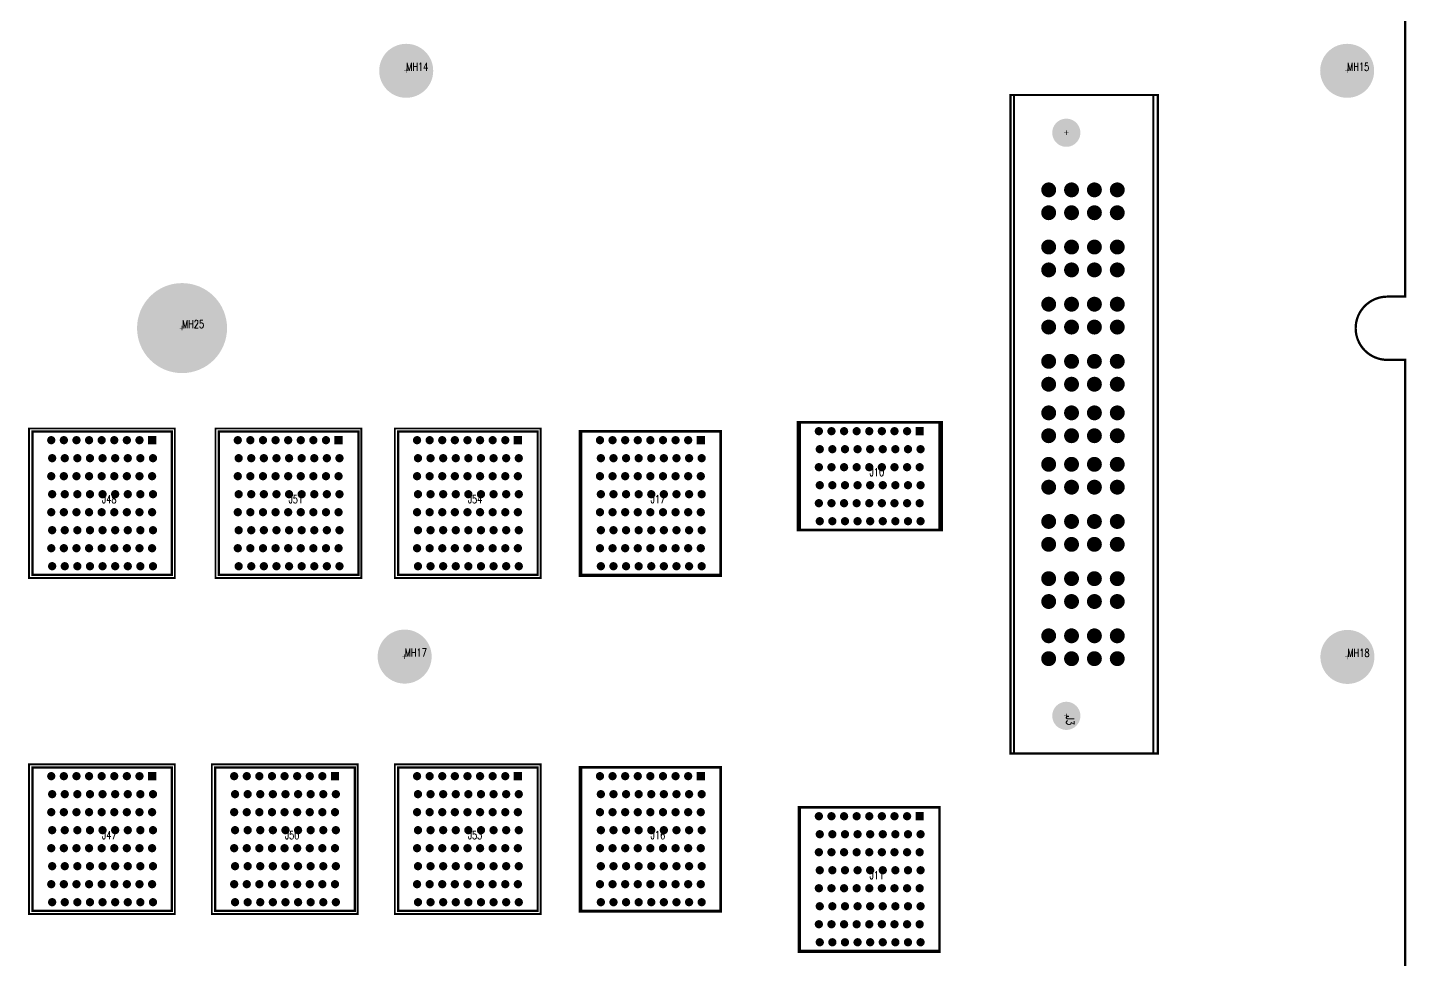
# Model space of a CAD drawing. Extents: x -132 to 432, y -117 to 280.
# Drawn here: x 278.7 to 431.9, y 99.3 to 202.9 of the extents above; entities that cross this region are included whole.
import ezdxf

# ---------------------------------------------------------------- set-up
doc = ezdxf.new("R2010")
doc.units = 0
for name, color, linetype in [('BOARD_OUTLINE_00', 2, 'CONTINUOUS'), ('DRIL_PLTE_THRU_01', 16, 'CONTINUOUS'), ('DRIL_PLTE_THRU_02', 146, 'CONTINUOUS'), ('DRIL_PLTE_THRU_03', 56, 'CONTINUOUS'), ('DRIL_PLTE_THRU_04', 216, 'CONTINUOUS'), ('DRIL_PLTE_THRU_05', 34, 'CONTINUOUS'), ('DRIL_PLTE_THRU_06', 96, 'CONTINUOUS'), ('DRIL_PLTE_THRU_07', 171, 'CONTINUOUS'), ('DRIL_PLTE_THRU_08', 176, 'CONTINUOUS'), ('DRIL_SYMBOL', 2, 'CONTINUOUS'), ('PADS_BOT', 5, 'CONTINUOUS'), ('PADS_INNER', 1, 'CONTINUOUS'), ('PADS_TOP', 1, 'CONTINUOUS'), ('PART_NAME_01', 1, 'CONTINUOUS'), ('PART_TOP_2DLINE_26', 5, 'CONTINUOUS'), ('PART_TOP_2DLINE_27', 5, 'CONTINUOUS')]:
    doc.layers.add(name, color=color, linetype=linetype)
doc.styles.add('W0$127', font='simplex', dxfattribs={"width": 0.75})

# ---------------------------------------------------------------- blocks, each defined once
blk = doc.blocks.new('BOARD_30802')
at = {"layer": 'BOARD_OUTLINE_00', "const_width": 0.254}
blk.add_lwpolyline([(0, 0), (431.8, 0), (431.8, 55.96999), (429.8, 55.96999, -1), (429.8, 62.96999), (431.8, 62.96999), (431.8, 165.94328), (429.79848, 165.94328, -1), (429.79848, 172.96638), (431.8, 172.96638), (431.8, 279.4), (419.4, 279.4), (419.40226, 279.39, -1), (412.4, 279.39), (412.4, 279.4), (299.4, 279.4), (299.4, 279.399, -1), (292.4, 279.399), (292.4, 279.4), (139.4, 279.4, -1)], format="xyb", dxfattribs=at)
blk = doc.blocks.new('SMOOTH_0$254')
at = {"const_width": 0.127}
blk.add_lwpolyline([(-0.0635, 0, 1), (0.0635, 0, 1)], format="xyb", close=True, dxfattribs=at)
blk = doc.blocks.new('PART_BODY_TOP_9')
at = {"layer": 'PART_TOP_2DLINE_26', "const_width": 0.254}
for points in [[(-8.0518, 7.874), (8.001, 7.874), (8.001, -7.7724), (-8.0518, -7.7724)], [(-7.95, -7.75), (7.95, -7.75), (7.95, 7.75), (-7.95, 7.75)]]:
    blk.add_lwpolyline(points, close=True, dxfattribs=at)
at = {"layer": 'PART_TOP_2DLINE_26'}
for p in [(-8.0518, 7.874), (-7.95, 7.75), (7.95, 7.75), (8.001, 7.874), (-8.0518, -7.7724), (-7.95, -7.75), (7.95, -7.75), (8.001, -7.7724)]:
    blk.add_blockref('SMOOTH_0$254', p, dxfattribs=at)
blk = doc.blocks.new('DRIL_SYMBOL_0$50038')
at = {"layer": 'DRIL_SYMBOL', "const_width": 0.0508}
for points in [[(-0.254, 0), (0.254, 0)], [(0, -0.254), (0, 0.254)]]:
    blk.add_lwpolyline(points, dxfattribs=at)
blk = doc.blocks.new('DRIL_HOLE_0$50038')
at = {"const_width": 0.25}
blk.add_lwpolyline([(-0.13, 0, 1), (0.13, 0, 1)], format="xyb", close=True, dxfattribs=at)
blk.add_blockref('DRIL_SYMBOL_0$50038', (0, 0))
blk = doc.blocks.new('PAD_8')
at = {"const_width": 0.4572}
blk.add_lwpolyline([(0, -0.2286, 1), (0, 0.2286, 1)], format="xyb", close=True, dxfattribs=at)
blk = doc.blocks.new('STK_TOP_163')
at = {"layer": 'DRIL_PLTE_THRU_01'}
blk.add_blockref('DRIL_HOLE_0$50038', (0, 0), dxfattribs=at)
at = {"layer": 'DRIL_PLTE_THRU_02'}
blk.add_blockref('DRIL_HOLE_0$50038', (0, 0), dxfattribs=at)
at = {"layer": 'DRIL_PLTE_THRU_03'}
blk.add_blockref('DRIL_HOLE_0$50038', (0, 0), dxfattribs=at)
at = {"layer": 'DRIL_PLTE_THRU_04'}
blk.add_blockref('DRIL_HOLE_0$50038', (0, 0), dxfattribs=at)
at = {"layer": 'DRIL_PLTE_THRU_05'}
blk.add_blockref('DRIL_HOLE_0$50038', (0, 0), dxfattribs=at)
at = {"layer": 'DRIL_PLTE_THRU_06'}
blk.add_blockref('DRIL_HOLE_0$50038', (0, 0), dxfattribs=at)
at = {"layer": 'DRIL_PLTE_THRU_07'}
blk.add_blockref('DRIL_HOLE_0$50038', (0, 0), dxfattribs=at)
at = {"layer": 'DRIL_PLTE_THRU_08'}
blk.add_blockref('DRIL_HOLE_0$50038', (0, 0), dxfattribs=at)
at = {"layer": 'PADS_BOT'}
blk.add_blockref('PAD_8', (0, 0), dxfattribs=at)
at = {"layer": 'PADS_INNER'}
blk.add_blockref('PAD_8', (0, 0), dxfattribs=at)
at = {"layer": 'PADS_TOP'}
blk.add_blockref('PAD_8', (0, 0), dxfattribs=at)
blk = doc.blocks.new('PAD_10')
at = {"const_width": 0.9144}
blk.add_lwpolyline([(-0.4572, 0), (0.4572, 0)], dxfattribs=at)
blk = doc.blocks.new('STK_TOP_164')
at = {"layer": 'DRIL_PLTE_THRU_01'}
blk.add_blockref('DRIL_HOLE_0$50038', (0, 0), dxfattribs=at)
at = {"layer": 'DRIL_PLTE_THRU_02'}
blk.add_blockref('DRIL_HOLE_0$50038', (0, 0), dxfattribs=at)
at = {"layer": 'DRIL_PLTE_THRU_03'}
blk.add_blockref('DRIL_HOLE_0$50038', (0, 0), dxfattribs=at)
at = {"layer": 'DRIL_PLTE_THRU_04'}
blk.add_blockref('DRIL_HOLE_0$50038', (0, 0), dxfattribs=at)
at = {"layer": 'DRIL_PLTE_THRU_05'}
blk.add_blockref('DRIL_HOLE_0$50038', (0, 0), dxfattribs=at)
at = {"layer": 'DRIL_PLTE_THRU_06'}
blk.add_blockref('DRIL_HOLE_0$50038', (0, 0), dxfattribs=at)
at = {"layer": 'DRIL_PLTE_THRU_07'}
blk.add_blockref('DRIL_HOLE_0$50038', (0, 0), dxfattribs=at)
at = {"layer": 'DRIL_PLTE_THRU_08'}
blk.add_blockref('DRIL_HOLE_0$50038', (0, 0), dxfattribs=at)
at = {"layer": 'PADS_BOT'}
blk.add_blockref('PAD_10', (0, 0), dxfattribs=at)
at = {"layer": 'PADS_INNER'}
blk.add_blockref('PAD_10', (0, 0), dxfattribs=at)
at = {"layer": 'PADS_TOP'}
blk.add_blockref('PAD_10', (0, 0), dxfattribs=at)
blk = doc.blocks.new('SYM_TOP_11')
for name, p in [('PART_BODY_TOP_9', (0, 0)), ('STK_TOP_163', (-7, 5.55)), ('STK_TOP_163', (-7, 4.15)), ('STK_TOP_163', (-5, 5.65)), ('STK_TOP_163', (-5, 4.25)), ('STK_TOP_163', (-3, 5.55)), ('STK_TOP_163', (-3, 4.15)), ('STK_TOP_163', (-1, 5.65)), ('STK_TOP_163', (-1, 4.25)), ('STK_TOP_163', (1, 5.55)), ('STK_TOP_163', (1, 4.15)), ('STK_TOP_163', (3, 5.65)), ('STK_TOP_163', (3, 4.25)), ('STK_TOP_163', (5, 5.55)), ('STK_TOP_163', (5, 4.15)), ('STK_TOP_163', (7, 5.65)), ('STK_TOP_163', (7, 4.25)), ('STK_TOP_163', (-7, 2.75)), ('STK_TOP_163', (-5, 2.85)), ('STK_TOP_163', (-3, 2.75)), ('STK_TOP_163', (-1, 2.85)), ('STK_TOP_163', (1, 2.75)), ('STK_TOP_163', (3, 2.85)), ('STK_TOP_163', (5, 2.75)), ('STK_TOP_163', (7, 2.85)), ('STK_TOP_163', (-7, 1.35)), ('STK_TOP_163', (-5, 1.45)), ('STK_TOP_163', (-3, 1.35)), ('STK_TOP_163', (-1, 1.45)), ('STK_TOP_163', (1, 1.35)), ('STK_TOP_163', (3, 1.45)), ('STK_TOP_163', (5, 1.35)), ('STK_TOP_163', (7, 1.45)), ('STK_TOP_163', (-7, -0.05)), ('STK_TOP_163', (-5, 0.05)), ('STK_TOP_163', (-3, -0.05)), ('STK_TOP_163', (-1, 0.05)), ('STK_TOP_163', (1, -0.05)), ('STK_TOP_163', (3, 0.05)), ('STK_TOP_163', (5, -0.05)), ('STK_TOP_163', (7, 0.05)), ('STK_TOP_163', (-7, -1.45)), ('STK_TOP_163', (-5, -1.35)), ('STK_TOP_163', (-3, -1.45)), ('STK_TOP_163', (-1, -1.35)), ('STK_TOP_163', (1, -1.45)), ('STK_TOP_163', (3, -1.35)), ('STK_TOP_163', (5, -1.45)), ('STK_TOP_163', (7, -1.35)), ('STK_TOP_163', (-7, -2.85)), ('STK_TOP_163', (-5, -2.75)), ('STK_TOP_163', (-3, -2.85)), ('STK_TOP_163', (-1, -2.75)), ('STK_TOP_163', (1, -2.85)), ('STK_TOP_163', (3, -2.75)), ('STK_TOP_163', (5, -2.85)), ('STK_TOP_163', (7, -2.75)), ('STK_TOP_163', (-7, -4.25)), ('STK_TOP_163', (-5, -4.15)), ('STK_TOP_163', (-3, -4.25)), ('STK_TOP_163', (-1, -4.15)), ('STK_TOP_163', (1, -4.25)), ('STK_TOP_163', (3, -4.15)), ('STK_TOP_163', (5, -4.25)), ('STK_TOP_163', (7, -4.15)), ('STK_TOP_163', (-7, -5.65)), ('STK_TOP_163', (-5, -5.55)), ('STK_TOP_163', (-3, -5.65)), ('STK_TOP_163', (-1, -5.55)), ('STK_TOP_163', (1, -5.65)), ('STK_TOP_163', (3, -5.55)), ('STK_TOP_163', (5, -5.65)), ('STK_TOP_164', (7, -5.55))]:
    blk.add_blockref(name, p)
blk = doc.blocks.new('PART_TOP_55')
blk.add_blockref('SYM_TOP_11', (0, 0))
at = {"layer": 'PART_NAME_01', "style": 'W0$127', "width": 0.75}
blk.add_text('J11', height=0.889, rotation=270, dxfattribs=at).set_placement((0, 0))
blk = doc.blocks.new('PART_BODY_TOP_10')
at = {"layer": 'PART_TOP_2DLINE_26', "const_width": 0.254}
blk.add_lwpolyline([(-6, 8), (6, 8), (6, -8), (-6, -8)], close=True, dxfattribs=at)
at = {"layer": 'PART_TOP_2DLINE_27', "const_width": 0.254}
blk.add_lwpolyline([(-5.95, -7.75), (5.95, -7.75), (5.95, 7.75), (-5.95, 7.75)], close=True, dxfattribs=at)
at = {"layer": 'PART_TOP_2DLINE_26'}
for p in [(-6, 8), (6, 8), (-6, -8), (6, -8)]:
    blk.add_blockref('SMOOTH_0$254', p, dxfattribs=at)
at = {"layer": 'PART_TOP_2DLINE_27'}
for p in [(-5.95, 7.75), (5.95, 7.75), (-5.95, -7.75), (5.95, -7.75)]:
    blk.add_blockref('SMOOTH_0$254', p, dxfattribs=at)
blk = doc.blocks.new('DRIL_SYMBOL_0$59944')
at = {"layer": 'DRIL_SYMBOL', "const_width": 0.0508}
for points in [[(-0.254, 0), (0.254, 0)], [(0, -0.254), (0, 0.254)]]:
    blk.add_lwpolyline(points, dxfattribs=at)
blk = doc.blocks.new('DRIL_HOLE_0$59944')
at = {"const_width": 0.29972}
blk.add_lwpolyline([(-0.14986, 0, 1), (0.14986, 0, 1)], format="xyb", close=True, dxfattribs=at)
blk.add_blockref('DRIL_SYMBOL_0$59944', (0, 0))
blk = doc.blocks.new('STK_TOP_169')
at = {"layer": 'DRIL_PLTE_THRU_01'}
blk.add_blockref('DRIL_HOLE_0$59944', (0, 0), dxfattribs=at)
at = {"layer": 'DRIL_PLTE_THRU_02'}
blk.add_blockref('DRIL_HOLE_0$59944', (0, 0), dxfattribs=at)
at = {"layer": 'DRIL_PLTE_THRU_03'}
blk.add_blockref('DRIL_HOLE_0$59944', (0, 0), dxfattribs=at)
at = {"layer": 'DRIL_PLTE_THRU_04'}
blk.add_blockref('DRIL_HOLE_0$59944', (0, 0), dxfattribs=at)
at = {"layer": 'DRIL_PLTE_THRU_05'}
blk.add_blockref('DRIL_HOLE_0$59944', (0, 0), dxfattribs=at)
at = {"layer": 'DRIL_PLTE_THRU_06'}
blk.add_blockref('DRIL_HOLE_0$59944', (0, 0), dxfattribs=at)
at = {"layer": 'DRIL_PLTE_THRU_07'}
blk.add_blockref('DRIL_HOLE_0$59944', (0, 0), dxfattribs=at)
at = {"layer": 'DRIL_PLTE_THRU_08'}
blk.add_blockref('DRIL_HOLE_0$59944', (0, 0), dxfattribs=at)
at = {"layer": 'PADS_BOT'}
blk.add_blockref('PAD_8', (0, 0), dxfattribs=at)
at = {"layer": 'PADS_INNER'}
blk.add_blockref('PAD_8', (0, 0), dxfattribs=at)
at = {"layer": 'PADS_TOP'}
blk.add_blockref('PAD_8', (0, 0), dxfattribs=at)
blk = doc.blocks.new('STK_TOP_170')
at = {"layer": 'DRIL_PLTE_THRU_01'}
blk.add_blockref('DRIL_HOLE_0$59944', (0, 0), dxfattribs=at)
at = {"layer": 'DRIL_PLTE_THRU_02'}
blk.add_blockref('DRIL_HOLE_0$59944', (0, 0), dxfattribs=at)
at = {"layer": 'DRIL_PLTE_THRU_03'}
blk.add_blockref('DRIL_HOLE_0$59944', (0, 0), dxfattribs=at)
at = {"layer": 'DRIL_PLTE_THRU_04'}
blk.add_blockref('DRIL_HOLE_0$59944', (0, 0), dxfattribs=at)
at = {"layer": 'DRIL_PLTE_THRU_05'}
blk.add_blockref('DRIL_HOLE_0$59944', (0, 0), dxfattribs=at)
at = {"layer": 'DRIL_PLTE_THRU_06'}
blk.add_blockref('DRIL_HOLE_0$59944', (0, 0), dxfattribs=at)
at = {"layer": 'DRIL_PLTE_THRU_07'}
blk.add_blockref('DRIL_HOLE_0$59944', (0, 0), dxfattribs=at)
at = {"layer": 'DRIL_PLTE_THRU_08'}
blk.add_blockref('DRIL_HOLE_0$59944', (0, 0), dxfattribs=at)
at = {"layer": 'PADS_BOT'}
blk.add_blockref('PAD_8', (0, 0), dxfattribs=at)
at = {"layer": 'PADS_INNER'}
blk.add_blockref('PAD_10', (0, 0), dxfattribs=at)
at = {"layer": 'PADS_TOP'}
blk.add_blockref('PAD_10', (0, 0), dxfattribs=at)
blk = doc.blocks.new('SYM_TOP_12')
for name, p in [('PART_BODY_TOP_10', (0, 0)), ('STK_TOP_169', (-5, 5.55)), ('STK_TOP_169', (-5, 4.15)), ('STK_TOP_169', (-3, 5.65)), ('STK_TOP_169', (-3, 4.25)), ('STK_TOP_169', (-1, 5.55)), ('STK_TOP_169', (-1, 4.15)), ('STK_TOP_169', (1, 5.65)), ('STK_TOP_169', (1, 4.25)), ('STK_TOP_169', (3, 5.55)), ('STK_TOP_169', (3, 4.15)), ('STK_TOP_169', (5, 5.65)), ('STK_TOP_169', (5, 4.25)), ('STK_TOP_169', (-5, 2.75)), ('STK_TOP_169', (-3, 2.85)), ('STK_TOP_169', (-1, 2.75)), ('STK_TOP_169', (1, 2.85)), ('STK_TOP_169', (3, 2.75)), ('STK_TOP_169', (5, 2.85)), ('STK_TOP_169', (-5, 1.35)), ('STK_TOP_169', (-3, 1.45)), ('STK_TOP_169', (-1, 1.35)), ('STK_TOP_169', (1, 1.45)), ('STK_TOP_169', (3, 1.35)), ('STK_TOP_169', (5, 1.45)), ('STK_TOP_169', (-5, -0.05)), ('STK_TOP_169', (-3, 0.05)), ('STK_TOP_169', (-1, -0.05)), ('STK_TOP_169', (1, 0.05)), ('STK_TOP_169', (3, -0.05)), ('STK_TOP_169', (5, 0.05)), ('STK_TOP_169', (-5, -1.45)), ('STK_TOP_169', (-3, -1.35)), ('STK_TOP_169', (-1, -1.45)), ('STK_TOP_169', (1, -1.35)), ('STK_TOP_169', (3, -1.45)), ('STK_TOP_169', (5, -1.35)), ('STK_TOP_169', (-5, -2.85)), ('STK_TOP_169', (-3, -2.75)), ('STK_TOP_169', (-1, -2.85)), ('STK_TOP_169', (1, -2.75)), ('STK_TOP_169', (3, -2.85)), ('STK_TOP_169', (5, -2.75)), ('STK_TOP_169', (-5, -4.25)), ('STK_TOP_169', (-3, -4.15)), ('STK_TOP_169', (-1, -4.25)), ('STK_TOP_169', (1, -4.15)), ('STK_TOP_169', (3, -4.25)), ('STK_TOP_169', (5, -4.15)), ('STK_TOP_169', (-5, -5.65)), ('STK_TOP_169', (-3, -5.55)), ('STK_TOP_169', (-1, -5.65)), ('STK_TOP_169', (1, -5.55)), ('STK_TOP_169', (3, -5.65)), ('STK_TOP_170', (5, -5.55))]:
    blk.add_blockref(name, p)
blk = doc.blocks.new('PART_TOP_57')
blk.add_blockref('SYM_TOP_12', (0, 0))
at = {"layer": 'PART_NAME_01', "style": 'W0$127', "width": 0.75}
blk.add_text('J10', height=0.889, rotation=270, dxfattribs=at).set_placement((0, 0))
blk = doc.blocks.new('PART_TOP_73')
blk.add_blockref('SYM_TOP_11', (0, 0))
at = {"layer": 'PART_NAME_01', "style": 'W0$127', "width": 0.75}
blk.add_text('J16', height=0.889, rotation=270, dxfattribs=at).set_placement((0, 0))
blk = doc.blocks.new('PART_TOP_74')
blk.add_blockref('SYM_TOP_11', (0, 0))
at = {"layer": 'PART_NAME_01', "style": 'W0$127', "width": 0.75}
blk.add_text('J17', height=0.889, rotation=270, dxfattribs=at).set_placement((0, 0))
blk = doc.blocks.new('SMOOTH_0$2032')
at = {"const_width": 0.1016}
blk.add_lwpolyline([(-0.0508, 0, 1), (0.0508, 0, 1)], format="xyb", close=True, dxfattribs=at)
blk = doc.blocks.new('PART_BODY_TOP_12')
at = {"layer": 'PART_TOP_2DLINE_26', "const_width": 0.2032}
blk.add_lwpolyline([(-8.3058, 8.128), (8.3058, 8.128), (8.3058, -8.0772), (-8.3058, -8.0772)], close=True, dxfattribs=at)
at = {"layer": 'PART_TOP_2DLINE_27', "const_width": 0.254}
blk.add_lwpolyline([(-7.95, -7.75), (7.95, -7.75), (7.95, 7.75), (-7.95, 7.75)], close=True, dxfattribs=at)
at = {"layer": 'PART_TOP_2DLINE_26'}
for p in [(-8.3058, 8.128), (8.3058, 8.128), (-8.3058, -8.0772), (8.3058, -8.0772)]:
    blk.add_blockref('SMOOTH_0$2032', p, dxfattribs=at)
at = {"layer": 'PART_TOP_2DLINE_27'}
for p in [(-7.95, 7.75), (7.95, 7.75), (-7.95, -7.75), (7.95, -7.75)]:
    blk.add_blockref('SMOOTH_0$254', p, dxfattribs=at)
blk = doc.blocks.new('STK_TOP_172')
at = {"layer": 'DRIL_PLTE_THRU_01'}
blk.add_blockref('DRIL_HOLE_0$59944', (0, 0), dxfattribs=at)
at = {"layer": 'DRIL_PLTE_THRU_02'}
blk.add_blockref('DRIL_HOLE_0$59944', (0, 0), dxfattribs=at)
at = {"layer": 'DRIL_PLTE_THRU_03'}
blk.add_blockref('DRIL_HOLE_0$59944', (0, 0), dxfattribs=at)
at = {"layer": 'DRIL_PLTE_THRU_04'}
blk.add_blockref('DRIL_HOLE_0$59944', (0, 0), dxfattribs=at)
at = {"layer": 'DRIL_PLTE_THRU_05'}
blk.add_blockref('DRIL_HOLE_0$59944', (0, 0), dxfattribs=at)
at = {"layer": 'DRIL_PLTE_THRU_06'}
blk.add_blockref('DRIL_HOLE_0$59944', (0, 0), dxfattribs=at)
at = {"layer": 'DRIL_PLTE_THRU_07'}
blk.add_blockref('DRIL_HOLE_0$59944', (0, 0), dxfattribs=at)
at = {"layer": 'DRIL_PLTE_THRU_08'}
blk.add_blockref('DRIL_HOLE_0$59944', (0, 0), dxfattribs=at)
at = {"layer": 'PADS_BOT'}
blk.add_blockref('PAD_8', (0, 0), dxfattribs=at)
at = {"layer": 'PADS_INNER'}
blk.add_blockref('PAD_8', (0, 0), dxfattribs=at)
at = {"layer": 'PADS_TOP'}
blk.add_blockref('PAD_10', (0, 0), dxfattribs=at)
blk = doc.blocks.new('SYM_TOP_14')
for name, p in [('PART_BODY_TOP_12', (0, 0)), ('STK_TOP_169', (-7, 5.55)), ('STK_TOP_169', (-7, 4.15)), ('STK_TOP_169', (-5, 5.65)), ('STK_TOP_169', (-5, 4.25)), ('STK_TOP_169', (-3, 5.55)), ('STK_TOP_169', (-3, 4.15)), ('STK_TOP_169', (-1, 5.65)), ('STK_TOP_169', (-1, 4.25)), ('STK_TOP_169', (1, 5.55)), ('STK_TOP_169', (1, 4.15)), ('STK_TOP_169', (3, 5.65)), ('STK_TOP_169', (3, 4.25)), ('STK_TOP_169', (5, 5.55)), ('STK_TOP_169', (5, 4.15)), ('STK_TOP_169', (7, 5.65)), ('STK_TOP_169', (7, 4.25)), ('STK_TOP_169', (-7, 2.75)), ('STK_TOP_169', (-5, 2.85)), ('STK_TOP_169', (-3, 2.75)), ('STK_TOP_169', (-1, 2.85)), ('STK_TOP_169', (1, 2.75)), ('STK_TOP_169', (3, 2.85)), ('STK_TOP_169', (5, 2.75)), ('STK_TOP_169', (7, 2.85)), ('STK_TOP_169', (-7, 1.35)), ('STK_TOP_169', (-5, 1.45)), ('STK_TOP_169', (-3, 1.35)), ('STK_TOP_169', (-1, 1.45)), ('STK_TOP_169', (1, 1.35)), ('STK_TOP_169', (3, 1.45)), ('STK_TOP_169', (5, 1.35)), ('STK_TOP_169', (7, 1.45)), ('STK_TOP_169', (-7, -0.05)), ('STK_TOP_169', (-5, 0.05)), ('STK_TOP_169', (-3, -0.05)), ('STK_TOP_169', (-1, 0.05)), ('STK_TOP_169', (1, -0.05)), ('STK_TOP_169', (3, 0.05)), ('STK_TOP_169', (5, -0.05)), ('STK_TOP_169', (7, 0.05)), ('STK_TOP_169', (-7, -1.45)), ('STK_TOP_169', (-5, -1.35)), ('STK_TOP_169', (-3, -1.45)), ('STK_TOP_169', (-1, -1.35)), ('STK_TOP_169', (1, -1.45)), ('STK_TOP_169', (3, -1.35)), ('STK_TOP_169', (5, -1.45)), ('STK_TOP_169', (7, -1.35)), ('STK_TOP_169', (-7, -2.85)), ('STK_TOP_169', (-5, -2.75)), ('STK_TOP_169', (-3, -2.85)), ('STK_TOP_169', (-1, -2.75)), ('STK_TOP_169', (1, -2.85)), ('STK_TOP_169', (3, -2.75)), ('STK_TOP_169', (5, -2.85)), ('STK_TOP_169', (7, -2.75)), ('STK_TOP_169', (-7, -4.25)), ('STK_TOP_169', (-5, -4.15)), ('STK_TOP_169', (-3, -4.25)), ('STK_TOP_169', (-1, -4.15)), ('STK_TOP_169', (1, -4.25)), ('STK_TOP_169', (3, -4.15)), ('STK_TOP_169', (5, -4.25)), ('STK_TOP_169', (7, -4.15)), ('STK_TOP_169', (-7, -5.65)), ('STK_TOP_169', (-5, -5.55)), ('STK_TOP_169', (-3, -5.65)), ('STK_TOP_169', (-1, -5.55)), ('STK_TOP_169', (1, -5.65)), ('STK_TOP_169', (3, -5.55)), ('STK_TOP_169', (5, -5.65)), ('STK_TOP_172', (7, -5.55))]:
    blk.add_blockref(name, p)
blk = doc.blocks.new('PART_TOP_93')
blk.add_blockref('SYM_TOP_14', (0, 0))
at = {"layer": 'PART_NAME_01', "style": 'W0$127', "width": 0.75}
blk.add_text('J47', height=0.889, rotation=270, dxfattribs=at).set_placement((0, 0))
blk = doc.blocks.new('PART_TOP_94')
blk.add_blockref('SYM_TOP_14', (0, 0))
at = {"layer": 'PART_NAME_01', "style": 'W0$127', "width": 0.75}
blk.add_text('J48', height=0.889, rotation=270, dxfattribs=at).set_placement((0, 0))
blk = doc.blocks.new('PART_TOP_95')
blk.add_blockref('SYM_TOP_14', (0, 0))
at = {"layer": 'PART_NAME_01', "style": 'W0$127', "width": 0.75}
blk.add_text('J50', height=0.889, rotation=270, dxfattribs=at).set_placement((0, 0))
blk = doc.blocks.new('PART_TOP_96')
blk.add_blockref('SYM_TOP_14', (0, 0))
at = {"layer": 'PART_NAME_01', "style": 'W0$127', "width": 0.75}
blk.add_text('J51', height=0.889, rotation=270, dxfattribs=at).set_placement((0, 0))
blk = doc.blocks.new('PART_TOP_97')
blk.add_blockref('SYM_TOP_14', (0, 0))
at = {"layer": 'PART_NAME_01', "style": 'W0$127', "width": 0.75}
blk.add_text('J53', height=0.889, rotation=270, dxfattribs=at).set_placement((0, 0))
blk = doc.blocks.new('PART_TOP_98')
blk.add_blockref('SYM_TOP_14', (0, 0))
at = {"layer": 'PART_NAME_01', "style": 'W0$127', "width": 0.75}
blk.add_text('J54', height=0.889, rotation=270, dxfattribs=at).set_placement((0, 0))
blk = doc.blocks.new('PART_BODY_TOP_14')
at = {"layer": 'PART_TOP_2DLINE_26', "const_width": 0.254}
blk.add_lwpolyline([(-68.960746, 10.181336), (4.191254, 10.181336), (4.191254, -6.201664), (-68.960746, -6.201664)], close=True, dxfattribs=at)
at = {"layer": 'PART_TOP_2DLINE_27', "const_width": 0.2032}
blk.add_lwpolyline([(4.191254, -5.820664), (-68.960746, -5.820664), (-68.960746, 9.673336), (4.191254, 9.673336)], close=True, dxfattribs=at)
at = {"layer": 'PART_TOP_2DLINE_26'}
for p in [(-68.960746, 10.181336), (4.191254, 10.181336), (-68.960746, -6.201664), (4.191254, -6.201664)]:
    blk.add_blockref('SMOOTH_0$254', p, dxfattribs=at)
at = {"layer": 'PART_TOP_2DLINE_27'}
for p in [(-68.960746, 9.673336), (4.191254, 9.673336), (-68.960746, -5.820664), (4.191254, -5.820664)]:
    blk.add_blockref('SMOOTH_0$2032', p, dxfattribs=at)
blk = doc.blocks.new('DRIL_SYMBOL_1$01981')
at = {"layer": 'DRIL_SYMBOL', "const_width": 0.0508}
for points in [[(-0.254, 0), (0.254, 0)], [(0, -0.254), (0, 0.254)]]:
    blk.add_lwpolyline(points, dxfattribs=at)
blk = doc.blocks.new('DRIL_HOLE_1$01981')
at = {"const_width": 0.509905}
blk.add_lwpolyline([(-0.254952, 0, 1), (0.254952, 0, 1)], format="xyb", close=True, dxfattribs=at)
blk.add_blockref('DRIL_SYMBOL_1$01981', (0, 0))
blk = doc.blocks.new('PAD_19')
at = {"const_width": 0.827405}
blk.add_lwpolyline([(0, -0.413702, 1), (0, 0.413702, 1)], format="xyb", close=True, dxfattribs=at)
blk = doc.blocks.new('STK_TOP_3')
at = {"layer": 'DRIL_PLTE_THRU_01'}
blk.add_blockref('DRIL_HOLE_1$01981', (0, 0), dxfattribs=at)
at = {"layer": 'DRIL_PLTE_THRU_02'}
blk.add_blockref('DRIL_HOLE_1$01981', (0, 0), dxfattribs=at)
at = {"layer": 'DRIL_PLTE_THRU_03'}
blk.add_blockref('DRIL_HOLE_1$01981', (0, 0), dxfattribs=at)
at = {"layer": 'DRIL_PLTE_THRU_04'}
blk.add_blockref('DRIL_HOLE_1$01981', (0, 0), dxfattribs=at)
at = {"layer": 'DRIL_PLTE_THRU_05'}
blk.add_blockref('DRIL_HOLE_1$01981', (0, 0), dxfattribs=at)
at = {"layer": 'DRIL_PLTE_THRU_06'}
blk.add_blockref('DRIL_HOLE_1$01981', (0, 0), dxfattribs=at)
at = {"layer": 'DRIL_PLTE_THRU_07'}
blk.add_blockref('DRIL_HOLE_1$01981', (0, 0), dxfattribs=at)
at = {"layer": 'DRIL_PLTE_THRU_08'}
blk.add_blockref('DRIL_HOLE_1$01981', (0, 0), dxfattribs=at)
at = {"layer": 'PADS_BOT'}
blk.add_blockref('PAD_19', (0, 0), dxfattribs=at)
at = {"layer": 'PADS_INNER'}
blk.add_blockref('PAD_19', (0, 0), dxfattribs=at)
at = {"layer": 'PADS_TOP'}
blk.add_blockref('PAD_19', (0, 0), dxfattribs=at)
blk = doc.blocks.new('DRIL_SYMBOL_2$489962')
at = {"layer": 'DRIL_SYMBOL', "const_width": 0.0508}
for points in [[(-0.254, 0), (0.254, 0)], [(0, -0.254), (0, 0.254)]]:
    blk.add_lwpolyline(points, dxfattribs=at)
blk = doc.blocks.new('DRIL_HOLE_2$489962')
at = {"const_width": 1.24498}
blk.add_lwpolyline([(-0.62249, 0, 1), (0.62249, 0, 1)], format="xyb", close=True, dxfattribs=at)
blk.add_blockref('DRIL_SYMBOL_2$489962', (0, 0))
blk = doc.blocks.new('PAD_21')
at = {"const_width": 1.56248}
blk.add_lwpolyline([(0, -0.78124, 1), (0, 0.78124, 1)], format="xyb", close=True, dxfattribs=at)
blk = doc.blocks.new('STK_TOP_4')
at = {"layer": 'DRIL_PLTE_THRU_01'}
blk.add_blockref('DRIL_HOLE_2$489962', (0, 0), dxfattribs=at)
at = {"layer": 'DRIL_PLTE_THRU_02'}
blk.add_blockref('DRIL_HOLE_2$489962', (0, 0), dxfattribs=at)
at = {"layer": 'DRIL_PLTE_THRU_03'}
blk.add_blockref('DRIL_HOLE_2$489962', (0, 0), dxfattribs=at)
at = {"layer": 'DRIL_PLTE_THRU_04'}
blk.add_blockref('DRIL_HOLE_2$489962', (0, 0), dxfattribs=at)
at = {"layer": 'DRIL_PLTE_THRU_05'}
blk.add_blockref('DRIL_HOLE_2$489962', (0, 0), dxfattribs=at)
at = {"layer": 'DRIL_PLTE_THRU_06'}
blk.add_blockref('DRIL_HOLE_2$489962', (0, 0), dxfattribs=at)
at = {"layer": 'DRIL_PLTE_THRU_07'}
blk.add_blockref('DRIL_HOLE_2$489962', (0, 0), dxfattribs=at)
at = {"layer": 'DRIL_PLTE_THRU_08'}
blk.add_blockref('DRIL_HOLE_2$489962', (0, 0), dxfattribs=at)
at = {"layer": 'PADS_BOT'}
blk.add_blockref('PAD_21', (0, 0), dxfattribs=at)
at = {"layer": 'PADS_INNER'}
blk.add_blockref('PAD_21', (0, 0), dxfattribs=at)
at = {"layer": 'PADS_TOP'}
blk.add_blockref('PAD_21', (0, 0), dxfattribs=at)
blk = doc.blocks.new('SYM_TOP_16')
for name, p in [('PART_BODY_TOP_14', (0, 0)), ('STK_TOP_3', (-58.424572, 5.660136)), ('STK_TOP_3', (-55.884572, 5.660136)), ('STK_TOP_3', (-52.074572, 5.660136)), ('STK_TOP_3', (-49.534572, 5.660136)), ('STK_TOP_3', (-45.724572, 5.660136)), ('STK_TOP_3', (-43.184572, 5.660136)), ('STK_TOP_3', (-39.374572, 5.660136)), ('STK_TOP_3', (-36.834572, 5.660136)), ('STK_TOP_3', (-33.654746, 5.660136)), ('STK_TOP_3', (-31.114746, 5.660136)), ('STK_TOP_3', (-27.939746, 5.660136)), ('STK_TOP_3', (-25.399746, 5.660136)), ('STK_TOP_3', (-21.589746, 5.660136)), ('STK_TOP_3', (-19.049746, 5.660136)), ('STK_TOP_3', (-15.239746, 5.660136)), ('STK_TOP_3', (-12.699746, 5.660136)), ('STK_TOP_3', (-8.889746, 5.660136)), ('STK_TOP_3', (-6.349746, 5.660136)), ('STK_TOP_3', (-58.424572, 3.120136)), ('STK_TOP_3', (-55.884572, 3.120136)), ('STK_TOP_3', (-52.074572, 3.120136)), ('STK_TOP_3', (-49.534572, 3.120136)), ('STK_TOP_3', (-45.724572, 3.120136)), ('STK_TOP_3', (-43.184572, 3.120136)), ('STK_TOP_3', (-39.374572, 3.120136)), ('STK_TOP_3', (-36.834572, 3.120136)), ('STK_TOP_3', (-33.654746, 3.120136)), ('STK_TOP_3', (-31.114746, 3.120136)), ('STK_TOP_3', (-27.939746, 3.120136)), ('STK_TOP_3', (-25.399746, 3.120136)), ('STK_TOP_3', (-21.589746, 3.120136)), ('STK_TOP_3', (-19.049746, 3.120136)), ('STK_TOP_3', (-15.239746, 3.120136)), ('STK_TOP_3', (-12.699746, 3.120136)), ('STK_TOP_3', (-8.889746, 3.120136)), ('STK_TOP_3', (-6.349746, 3.120136)), ('STK_TOP_4', (-64.769746, 0)), ('STK_TOP_4', (0, 0)), ('STK_TOP_3', (-58.424572, 0.580136)), ('STK_TOP_3', (-55.884572, 0.580136)), ('STK_TOP_3', (-52.074572, 0.580136)), ('STK_TOP_3', (-49.534572, 0.580136)), ('STK_TOP_3', (-45.724572, 0.580136)), ('STK_TOP_3', (-43.184572, 0.580136)), ('STK_TOP_3', (-39.374572, 0.580136)), ('STK_TOP_3', (-36.834572, 0.580136)), ('STK_TOP_3', (-33.654746, 0.580136)), ('STK_TOP_3', (-31.114746, 0.580136)), ('STK_TOP_3', (-27.939746, 0.580136)), ('STK_TOP_3', (-25.399746, 0.580136)), ('STK_TOP_3', (-21.589746, 0.580136)), ('STK_TOP_3', (-19.049746, 0.580136)), ('STK_TOP_3', (-15.239746, 0.580136)), ('STK_TOP_3', (-12.699746, 0.580136)), ('STK_TOP_3', (-8.889746, 0.580136)), ('STK_TOP_3', (-6.349746, 0.580136)), ('STK_TOP_3', (-58.424572, -1.959864)), ('STK_TOP_3', (-55.884572, -1.959864)), ('STK_TOP_3', (-52.074572, -1.959864)), ('STK_TOP_3', (-49.534572, -1.959864)), ('STK_TOP_3', (-45.724572, -1.959864)), ('STK_TOP_3', (-43.184572, -1.959864)), ('STK_TOP_3', (-39.374572, -1.959864)), ('STK_TOP_3', (-36.834572, -1.959864)), ('STK_TOP_3', (-33.654746, -1.959864)), ('STK_TOP_3', (-31.114746, -1.959864)), ('STK_TOP_3', (-27.939746, -1.959864)), ('STK_TOP_3', (-25.399746, -1.959864)), ('STK_TOP_3', (-21.589746, -1.959864)), ('STK_TOP_3', (-19.049746, -1.959864)), ('STK_TOP_3', (-15.239746, -1.959864)), ('STK_TOP_3', (-12.699746, -1.959864)), ('STK_TOP_3', (-8.889746, -1.959864)), ('STK_TOP_3', (-6.349746, -1.959864))]:
    blk.add_blockref(name, p)
blk = doc.blocks.new('PART_TOP_102')
blk.add_blockref('SYM_TOP_16', (0, 0))
at = {"layer": 'PART_NAME_01', "style": 'W0$127', "width": 0.75}
blk.add_text('J3', height=0.889, dxfattribs=at).set_placement((0, 0))
blk = doc.blocks.new('DRIL_SYMBOL_3$5')
at = {"layer": 'DRIL_SYMBOL', "const_width": 0.0508}
for points in [[(-0.254, 0), (0.254, 0)], [(0, -0.254), (0, 0.254)]]:
    blk.add_lwpolyline(points, dxfattribs=at)
blk = doc.blocks.new('DRIL_HOLE_3$5')
at = {"const_width": 1.75}
blk.add_lwpolyline([(-0.875, 0, 1), (0.875, 0, 1)], format="xyb", close=True, dxfattribs=at)
blk.add_blockref('DRIL_SYMBOL_3$5', (0, 0))
blk = doc.blocks.new('PAD_26')
at = {"const_width": 3}
blk.add_lwpolyline([(0, -1.5, 1), (0, 1.5, 1)], format="xyb", close=True, dxfattribs=at)
blk = doc.blocks.new('STK_TOP_206')
at = {"layer": 'DRIL_PLTE_THRU_01'}
blk.add_blockref('DRIL_HOLE_3$5', (0, 0), dxfattribs=at)
at = {"layer": 'DRIL_PLTE_THRU_02'}
blk.add_blockref('DRIL_HOLE_3$5', (0, 0), dxfattribs=at)
at = {"layer": 'DRIL_PLTE_THRU_03'}
blk.add_blockref('DRIL_HOLE_3$5', (0, 0), dxfattribs=at)
at = {"layer": 'DRIL_PLTE_THRU_04'}
blk.add_blockref('DRIL_HOLE_3$5', (0, 0), dxfattribs=at)
at = {"layer": 'DRIL_PLTE_THRU_05'}
blk.add_blockref('DRIL_HOLE_3$5', (0, 0), dxfattribs=at)
at = {"layer": 'DRIL_PLTE_THRU_06'}
blk.add_blockref('DRIL_HOLE_3$5', (0, 0), dxfattribs=at)
at = {"layer": 'DRIL_PLTE_THRU_07'}
blk.add_blockref('DRIL_HOLE_3$5', (0, 0), dxfattribs=at)
at = {"layer": 'DRIL_PLTE_THRU_08'}
blk.add_blockref('DRIL_HOLE_3$5', (0, 0), dxfattribs=at)
at = {"layer": 'PADS_BOT'}
blk.add_blockref('PAD_26', (0, 0), dxfattribs=at)
at = {"layer": 'PADS_INNER'}
blk.add_blockref('PAD_26', (0, 0), dxfattribs=at)
at = {"layer": 'PADS_TOP'}
blk.add_blockref('PAD_26', (0, 0), dxfattribs=at)
blk = doc.blocks.new('SYM_TOP_19')
blk.add_blockref('STK_TOP_206', (0, 0))
blk = doc.blocks.new('PART_TOP_366')
blk.add_blockref('SYM_TOP_19', (0, 0))
at = {"layer": 'PART_NAME_01', "style": 'W0$127', "width": 0.75}
blk.add_text('MH14', height=0.889, dxfattribs=at).set_placement((0, 0))
blk = doc.blocks.new('PART_TOP_367')
blk.add_blockref('SYM_TOP_19', (0, 0))
at = {"layer": 'PART_NAME_01', "style": 'W0$127', "width": 0.75}
blk.add_text('MH17', height=0.889, dxfattribs=at).set_placement((0, 0))
blk = doc.blocks.new('PART_TOP_372')
blk.add_blockref('SYM_TOP_19', (0, 0))
at = {"layer": 'PART_NAME_01', "style": 'W0$127', "width": 0.75}
blk.add_text('MH18', height=0.889, dxfattribs=at).set_placement((0, 0))
blk = doc.blocks.new('PART_TOP_373')
blk.add_blockref('SYM_TOP_19', (0, 0))
at = {"layer": 'PART_NAME_01', "style": 'W0$127', "width": 0.75}
blk.add_text('MH15', height=0.889, dxfattribs=at).set_placement((0, 0))
blk = doc.blocks.new('DRIL_SYMBOL_7')
at = {"layer": 'DRIL_SYMBOL', "const_width": 0.0508}
for points in [[(-0.254, 0), (0.254, 0)], [(0, -0.254), (0, 0.254)]]:
    blk.add_lwpolyline(points, dxfattribs=at)
blk = doc.blocks.new('DRIL_HOLE_7')
at = {"const_width": 3.5}
blk.add_lwpolyline([(-1.75, 0, 1), (1.75, 0, 1)], format="xyb", close=True, dxfattribs=at)
blk.add_blockref('DRIL_SYMBOL_7', (0, 0))
blk = doc.blocks.new('PAD_0')
at = {"const_width": 5}
blk.add_lwpolyline([(0, -2.5, 1), (0, 2.5, 1)], format="xyb", close=True, dxfattribs=at)
blk = doc.blocks.new('STK_TOP_205')
at = {"layer": 'DRIL_PLTE_THRU_01'}
blk.add_blockref('DRIL_HOLE_7', (0, 0), dxfattribs=at)
at = {"layer": 'DRIL_PLTE_THRU_02'}
blk.add_blockref('DRIL_HOLE_7', (0, 0), dxfattribs=at)
at = {"layer": 'DRIL_PLTE_THRU_03'}
blk.add_blockref('DRIL_HOLE_7', (0, 0), dxfattribs=at)
at = {"layer": 'DRIL_PLTE_THRU_04'}
blk.add_blockref('DRIL_HOLE_7', (0, 0), dxfattribs=at)
at = {"layer": 'DRIL_PLTE_THRU_05'}
blk.add_blockref('DRIL_HOLE_7', (0, 0), dxfattribs=at)
at = {"layer": 'DRIL_PLTE_THRU_06'}
blk.add_blockref('DRIL_HOLE_7', (0, 0), dxfattribs=at)
at = {"layer": 'DRIL_PLTE_THRU_07'}
blk.add_blockref('DRIL_HOLE_7', (0, 0), dxfattribs=at)
at = {"layer": 'DRIL_PLTE_THRU_08'}
blk.add_blockref('DRIL_HOLE_7', (0, 0), dxfattribs=at)
at = {"layer": 'PADS_BOT'}
blk.add_blockref('PAD_0', (0, 0), dxfattribs=at)
at = {"layer": 'PADS_INNER'}
blk.add_blockref('PAD_0', (0, 0), dxfattribs=at)
at = {"layer": 'PADS_TOP'}
blk.add_blockref('PAD_0', (0, 0), dxfattribs=at)
blk = doc.blocks.new('SYM_TOP_20')
blk.add_blockref('STK_TOP_205', (0, 0))
blk = doc.blocks.new('PART_TOP_375')
blk.add_blockref('SYM_TOP_20', (0, 0))
at = {"layer": 'PART_NAME_01', "style": 'W0$127', "width": 0.75}
blk.add_text('MH25', height=0.889, dxfattribs=at).set_placement((0, 0))

msp = doc.modelspace()

# ---------------------------------------------------------------- block references
for name, p in [('BOARD_30802', (0, 0)), ('PART_TOP_366', (320.80454, 198.05)), ('PART_TOP_373', (425.34332, 198.05)), ('PART_TOP_375', (295.9, 169.47)), ('PART_TOP_367', (320.63182, 132.9817)), ('PART_TOP_372', (425.37126, 132.94614))]:
    msp.add_blockref(name, p)
for name, p, rotation in [('PART_TOP_102', (394.142, 126.4), 270), ('PART_TOP_94', (287.02, 150.02), 90), ('PART_TOP_96', (307.74, 150.02), 90), ('PART_TOP_98', (327.66, 150.02), 90), ('PART_TOP_74', (347.98, 150.02), 90), ('PART_TOP_57', (372.3, 153.02), 90), ('PART_TOP_93', (287.02, 112.7), 90), ('PART_TOP_95', (307.34, 112.7), 90), ('PART_TOP_97', (327.66, 112.7), 90), ('PART_TOP_73', (347.98, 112.7), 90), ('PART_TOP_55', (372.3, 108.25), 90)]:
    msp.add_blockref(name, p, dxfattribs=dict(rotation=rotation))

doc.saveas('drawing.dxf')
